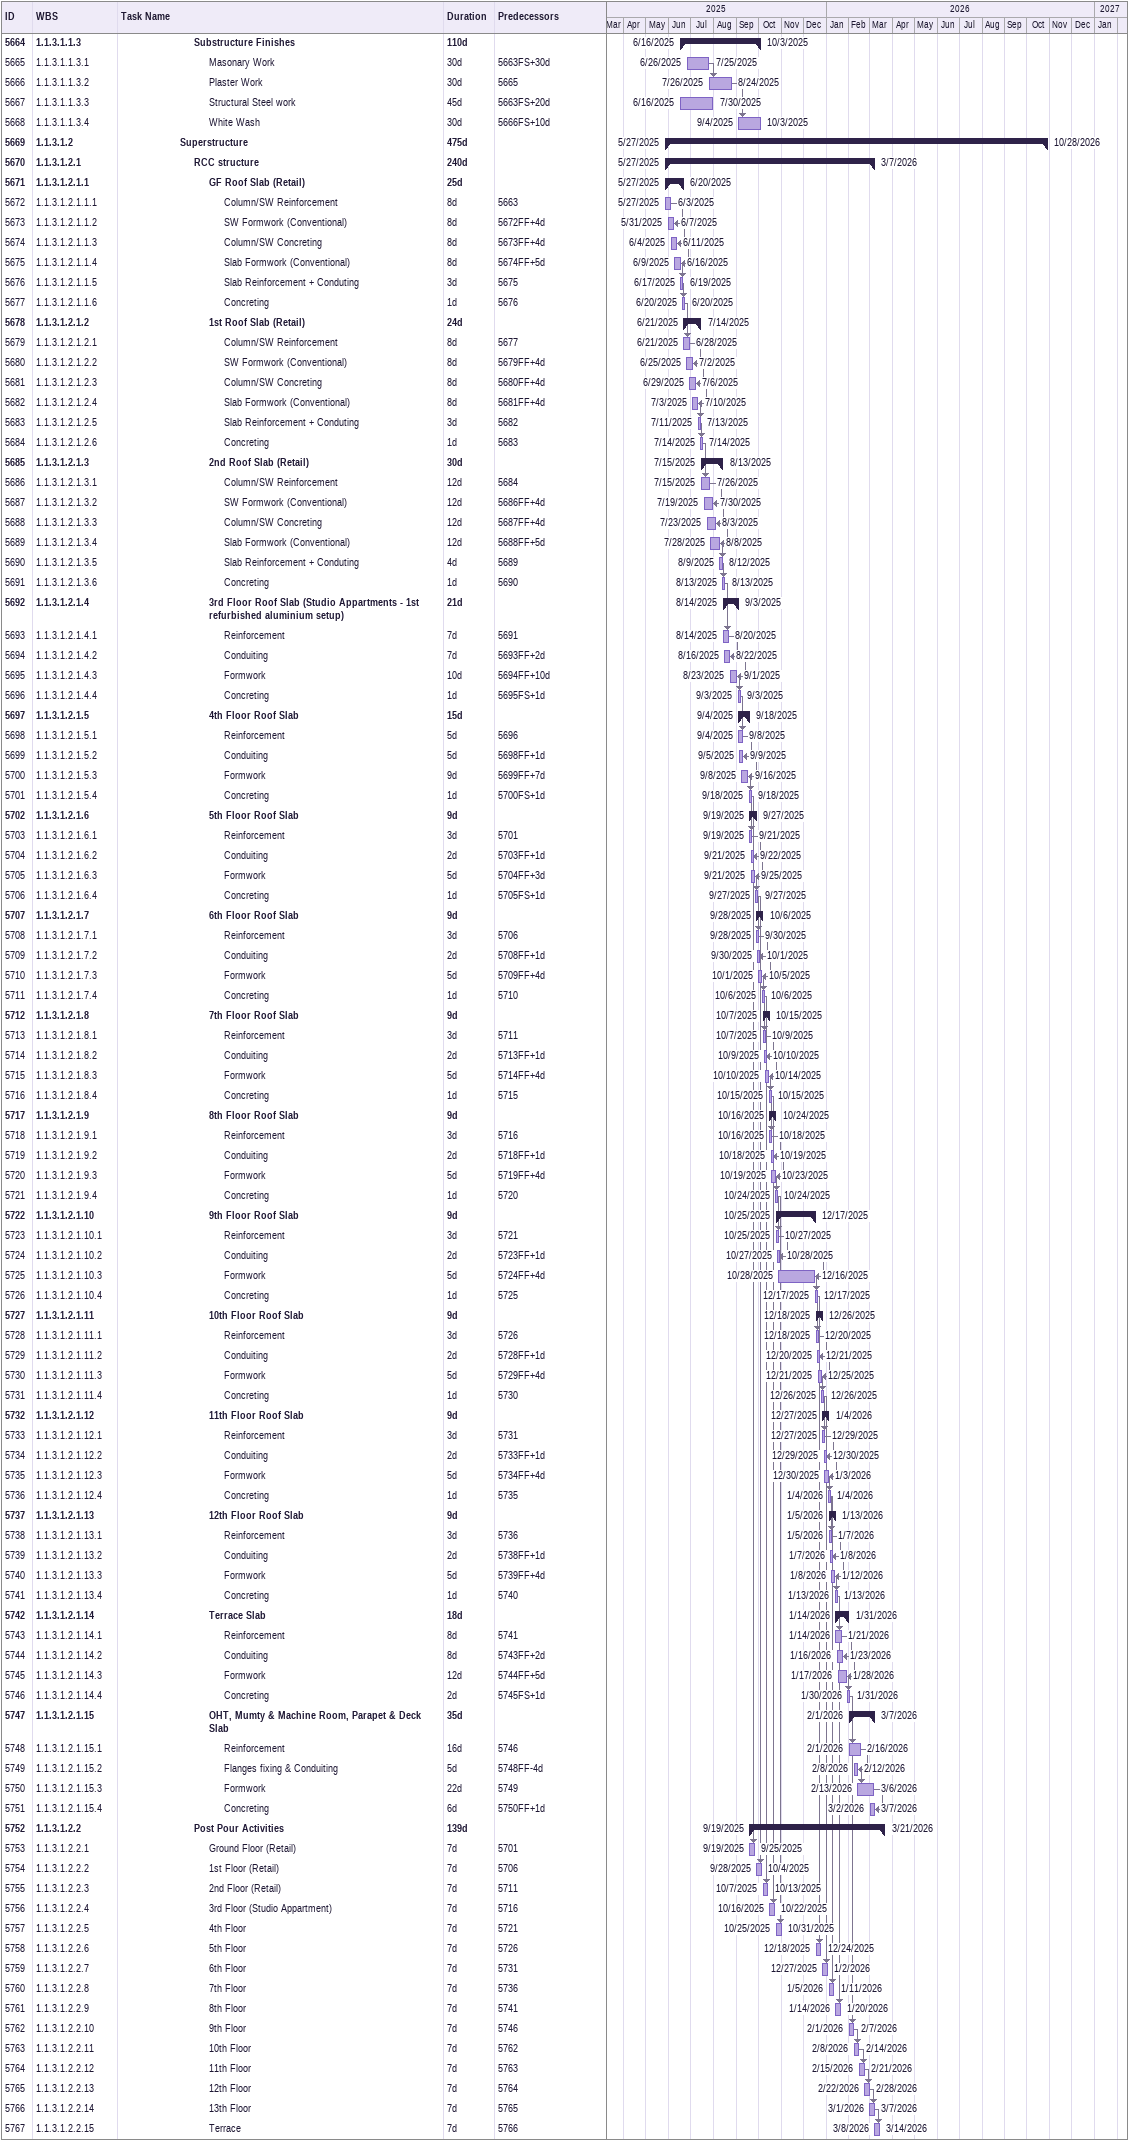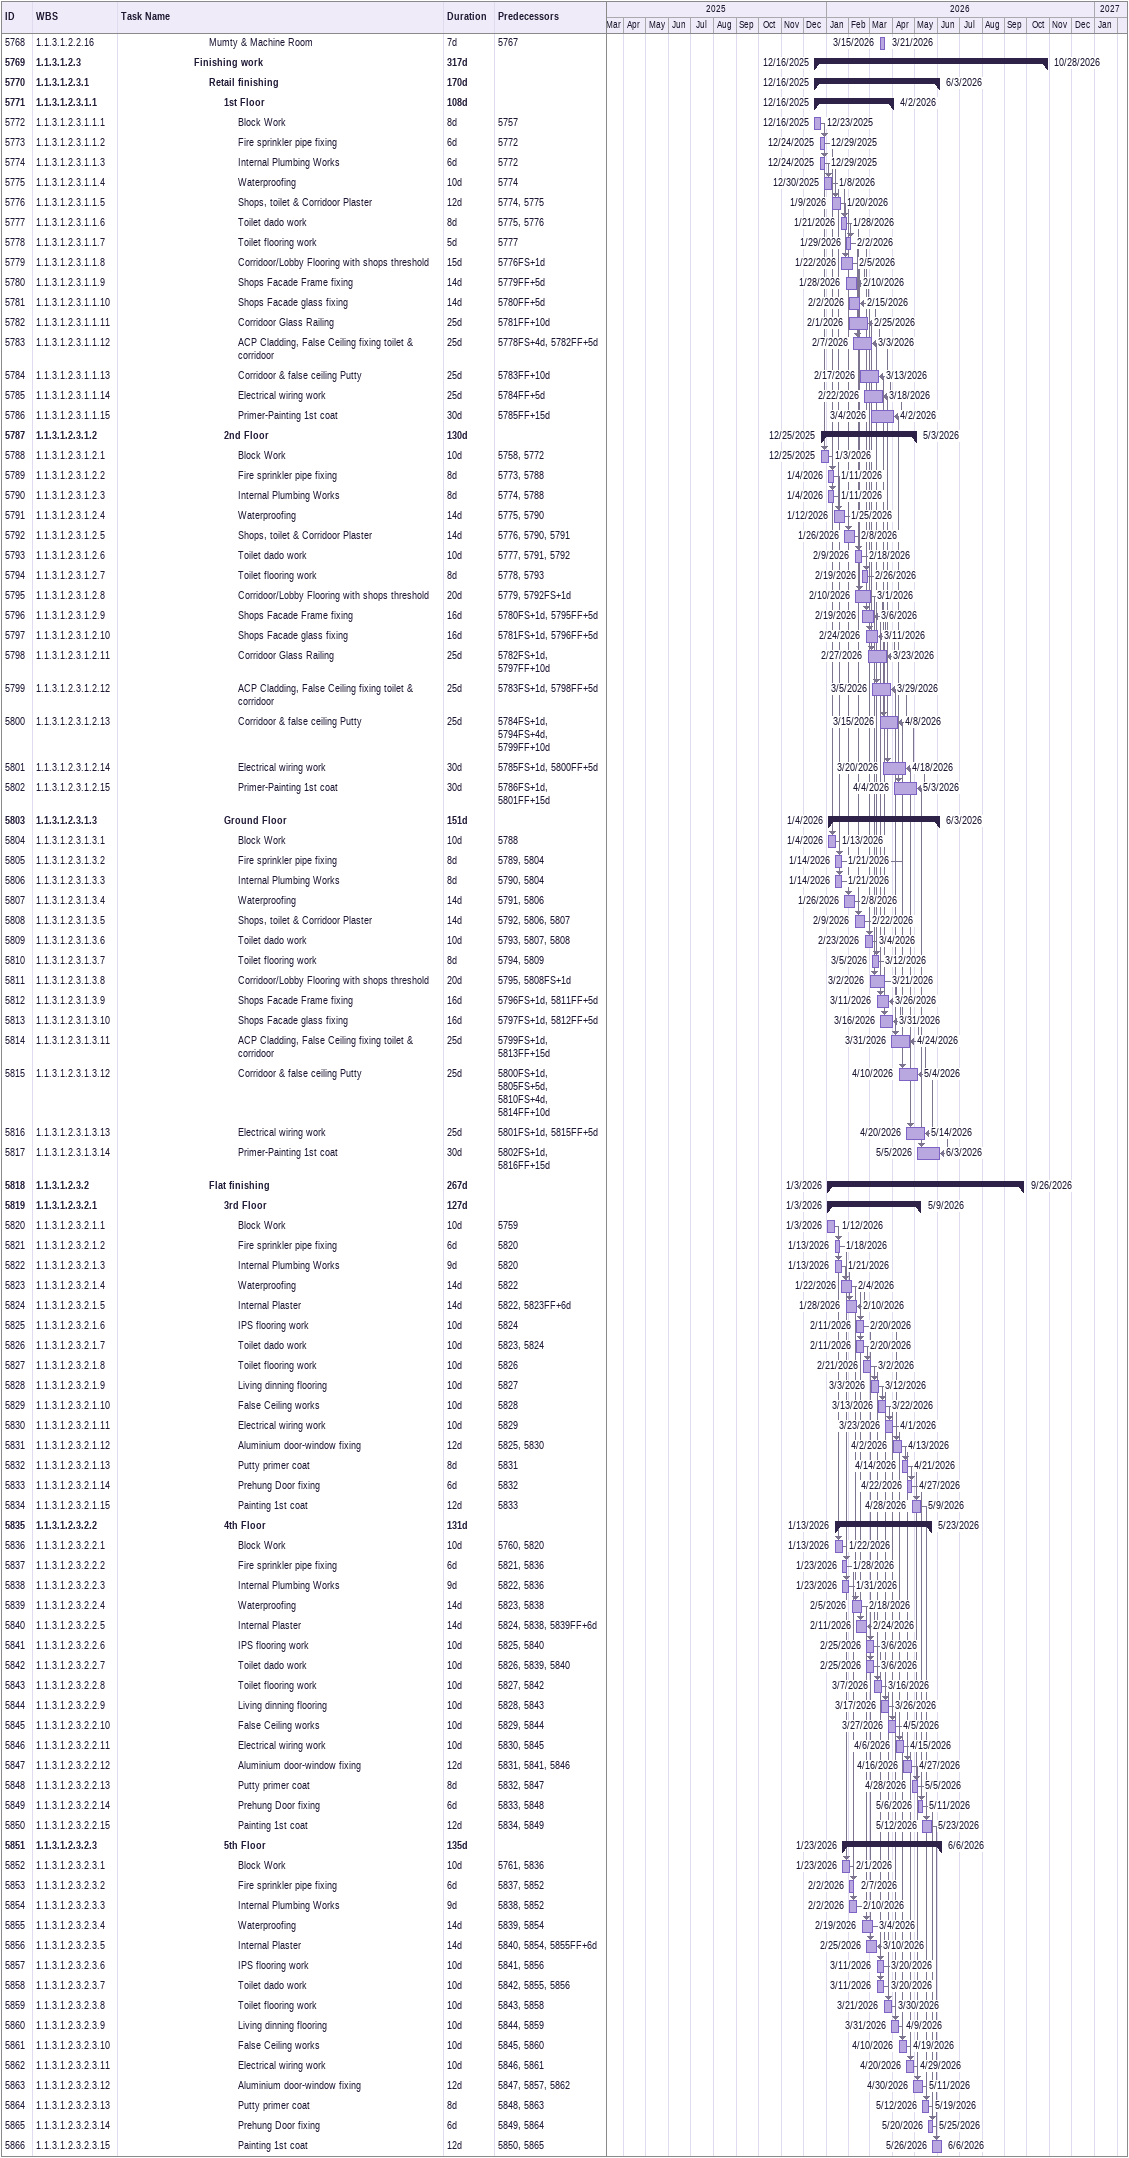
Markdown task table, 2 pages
| ID | WBS | Task | Duration | Start | Finish | Predecessors |
|---|---|---|---|---|---|---|
| 5664 | 1.1.3.1.1.3 | **Substructure Finishes** | 110d | 2025-06-16 | 2025-10-03 |  |
| 5665 | 1.1.3.1.1.3.1 | Masonary Work | 30d | 2025-06-26 | 2025-07-25 | 5663FS+30d |
| 5666 | 1.1.3.1.1.3.2 | Plaster Work | 30d | 2025-07-26 | 2025-08-24 | 5665 |
| 5667 | 1.1.3.1.1.3.3 | Structural Steel work | 45d | 2025-06-16 | 2025-07-30 | 5663FS+20d |
| 5668 | 1.1.3.1.1.3.4 | White Wash | 30d | 2025-09-04 | 2025-10-03 | 5666FS+10d |
| 5669 | 1.1.3.1.2 | **Superstructure** | 475d | 2025-05-27 | 2026-10-28 |  |
| 5670 | 1.1.3.1.2.1 | **RCC structure** | 240d | 2025-05-27 | 2026-03-07 |  |
| 5671 | 1.1.3.1.2.1.1 | **GF Roof Slab (Retail)** | 25d | 2025-05-27 | 2025-06-20 |  |
| 5672 | 1.1.3.1.2.1.1.1 | Column/SW Reinforcement | 8d | 2025-05-27 | 2025-06-03 | 5663 |
| 5673 | 1.1.3.1.2.1.1.2 | SW Formwork (Conventional) | 8d | 2025-05-31 | 2025-06-07 | 5672FF+4d |
| 5674 | 1.1.3.1.2.1.1.3 | Column/SW Concreting | 8d | 2025-06-04 | 2025-06-11 | 5673FF+4d |
| 5675 | 1.1.3.1.2.1.1.4 | Slab Formwork (Conventional) | 8d | 2025-06-09 | 2025-06-16 | 5674FF+5d |
| 5676 | 1.1.3.1.2.1.1.5 | Slab Reinforcement + Conduting | 3d | 2025-06-17 | 2025-06-19 | 5675 |
| 5677 | 1.1.3.1.2.1.1.6 | Concreting | 1d | 2025-06-20 | 2025-06-20 | 5676 |
| 5678 | 1.1.3.1.2.1.2 | **1st Roof Slab (Retail)** | 24d | 2025-06-21 | 2025-07-14 |  |
| 5679 | 1.1.3.1.2.1.2.1 | Column/SW Reinforcement | 8d | 2025-06-21 | 2025-06-28 | 5677 |
| 5680 | 1.1.3.1.2.1.2.2 | SW Formwork (Conventional) | 8d | 2025-06-25 | 2025-07-02 | 5679FF+4d |
| 5681 | 1.1.3.1.2.1.2.3 | Column/SW Concreting | 8d | 2025-06-29 | 2025-07-06 | 5680FF+4d |
| 5682 | 1.1.3.1.2.1.2.4 | Slab Formwork (Conventional) | 8d | 2025-07-03 | 2025-07-10 | 5681FF+4d |
| 5683 | 1.1.3.1.2.1.2.5 | Slab Reinforcement + Conduting | 3d | 2025-07-11 | 2025-07-13 | 5682 |
| 5684 | 1.1.3.1.2.1.2.6 | Concreting | 1d | 2025-07-14 | 2025-07-14 | 5683 |
| 5685 | 1.1.3.1.2.1.3 | **2nd Roof Slab (Retail)** | 30d | 2025-07-15 | 2025-08-13 |  |
| 5686 | 1.1.3.1.2.1.3.1 | Column/SW Reinforcement | 12d | 2025-07-15 | 2025-07-26 | 5684 |
| 5687 | 1.1.3.1.2.1.3.2 | SW Formwork (Conventional) | 12d | 2025-07-19 | 2025-07-30 | 5686FF+4d |
| 5688 | 1.1.3.1.2.1.3.3 | Column/SW Concreting | 12d | 2025-07-23 | 2025-08-03 | 5687FF+4d |
| 5689 | 1.1.3.1.2.1.3.4 | Slab Formwork (Conventional) | 12d | 2025-07-28 | 2025-08-08 | 5688FF+5d |
| 5690 | 1.1.3.1.2.1.3.5 | Slab Reinforcement + Conduting | 4d | 2025-08-09 | 2025-08-12 | 5689 |
| 5691 | 1.1.3.1.2.1.3.6 | Concreting | 1d | 2025-08-13 | 2025-08-13 | 5690 |
| 5692 | 1.1.3.1.2.1.4 | **3rd Floor Roof Slab (Studio Appartments - 1st refurbished aluminium setup)** | 21d | 2025-08-14 | 2025-09-03 |  |
| 5693 | 1.1.3.1.2.1.4.1 | Reinforcement | 7d | 2025-08-14 | 2025-08-20 | 5691 |
| 5694 | 1.1.3.1.2.1.4.2 | Conduiting | 7d | 2025-08-16 | 2025-08-22 | 5693FF+2d |
| 5695 | 1.1.3.1.2.1.4.3 | Formwork | 10d | 2025-08-23 | 2025-09-01 | 5694FF+10d |
| 5696 | 1.1.3.1.2.1.4.4 | Concreting | 1d | 2025-09-03 | 2025-09-03 | 5695FS+1d |
| 5697 | 1.1.3.1.2.1.5 | **4th Floor Roof Slab** | 15d | 2025-09-04 | 2025-09-18 |  |
| 5698 | 1.1.3.1.2.1.5.1 | Reinforcement | 5d | 2025-09-04 | 2025-09-08 | 5696 |
| 5699 | 1.1.3.1.2.1.5.2 | Conduiting | 5d | 2025-09-05 | 2025-09-09 | 5698FF+1d |
| 5700 | 1.1.3.1.2.1.5.3 | Formwork | 9d | 2025-09-08 | 2025-09-16 | 5699FF+7d |
| 5701 | 1.1.3.1.2.1.5.4 | Concreting | 1d | 2025-09-18 | 2025-09-18 | 5700FS+1d |
| 5702 | 1.1.3.1.2.1.6 | **5th Floor Roof Slab** | 9d | 2025-09-19 | 2025-09-27 |  |
| 5703 | 1.1.3.1.2.1.6.1 | Reinforcement | 3d | 2025-09-19 | 2025-09-21 | 5701 |
| 5704 | 1.1.3.1.2.1.6.2 | Conduiting | 2d | 2025-09-21 | 2025-09-22 | 5703FF+1d |
| 5705 | 1.1.3.1.2.1.6.3 | Formwork | 5d | 2025-09-21 | 2025-09-25 | 5704FF+3d |
| 5706 | 1.1.3.1.2.1.6.4 | Concreting | 1d | 2025-09-27 | 2025-09-27 | 5705FS+1d |
| 5707 | 1.1.3.1.2.1.7 | **6th Floor Roof Slab** | 9d | 2025-09-28 | 2025-10-06 |  |
| 5708 | 1.1.3.1.2.1.7.1 | Reinforcement | 3d | 2025-09-28 | 2025-09-30 | 5706 |
| 5709 | 1.1.3.1.2.1.7.2 | Conduiting | 2d | 2025-09-30 | 2025-10-01 | 5708FF+1d |
| 5710 | 1.1.3.1.2.1.7.3 | Formwork | 5d | 2025-10-01 | 2025-10-05 | 5709FF+4d |
| 5711 | 1.1.3.1.2.1.7.4 | Concreting | 1d | 2025-10-06 | 2025-10-06 | 5710 |
| 5712 | 1.1.3.1.2.1.8 | **7th Floor Roof Slab** | 9d | 2025-10-07 | 2025-10-15 |  |
| 5713 | 1.1.3.1.2.1.8.1 | Reinforcement | 3d | 2025-10-07 | 2025-10-09 | 5711 |
| 5714 | 1.1.3.1.2.1.8.2 | Conduiting | 2d | 2025-10-09 | 2025-10-10 | 5713FF+1d |
| 5715 | 1.1.3.1.2.1.8.3 | Formwork | 5d | 2025-10-10 | 2025-10-14 | 5714FF+4d |
| 5716 | 1.1.3.1.2.1.8.4 | Concreting | 1d | 2025-10-15 | 2025-10-15 | 5715 |
| 5717 | 1.1.3.1.2.1.9 | **8th Floor Roof Slab** | 9d | 2025-10-16 | 2025-10-24 |  |
| 5718 | 1.1.3.1.2.1.9.1 | Reinforcement | 3d | 2025-10-16 | 2025-10-18 | 5716 |
| 5719 | 1.1.3.1.2.1.9.2 | Conduiting | 2d | 2025-10-18 | 2025-10-19 | 5718FF+1d |
| 5720 | 1.1.3.1.2.1.9.3 | Formwork | 5d | 2025-10-19 | 2025-10-23 | 5719FF+4d |
| 5721 | 1.1.3.1.2.1.9.4 | Concreting | 1d | 2025-10-24 | 2025-10-24 | 5720 |
| 5722 | 1.1.3.1.2.1.10 | **9th Floor Roof Slab** | 9d | 2025-10-25 | 2025-12-17 |  |
| 5723 | 1.1.3.1.2.1.10.1 | Reinforcement | 3d | 2025-10-25 | 2025-10-27 | 5721 |
| 5724 | 1.1.3.1.2.1.10.2 | Conduiting | 2d | 2025-10-27 | 2025-10-28 | 5723FF+1d |
| 5725 | 1.1.3.1.2.1.10.3 | Formwork | 5d | 2025-10-28 | 2025-12-16 | 5724FF+4d |
| 5726 | 1.1.3.1.2.1.10.4 | Concreting | 1d | 2025-12-17 | 2025-12-17 | 5725 |
| 5727 | 1.1.3.1.2.1.11 | **10th Floor Roof Slab** | 9d | 2025-12-18 | 2025-12-26 |  |
| 5728 | 1.1.3.1.2.1.11.1 | Reinforcement | 3d | 2025-12-18 | 2025-12-20 | 5726 |
| 5729 | 1.1.3.1.2.1.11.2 | Conduiting | 2d | 2025-12-20 | 2025-12-21 | 5728FF+1d |
| 5730 | 1.1.3.1.2.1.11.3 | Formwork | 5d | 2025-12-21 | 2025-12-25 | 5729FF+4d |
| 5731 | 1.1.3.1.2.1.11.4 | Concreting | 1d | 2025-12-26 | 2025-12-26 | 5730 |
| 5732 | 1.1.3.1.2.1.12 | **11th Floor Roof Slab** | 9d | 2025-12-27 | 2026-01-04 |  |
| 5733 | 1.1.3.1.2.1.12.1 | Reinforcement | 3d | 2025-12-27 | 2025-12-29 | 5731 |
| 5734 | 1.1.3.1.2.1.12.2 | Conduiting | 2d | 2025-12-29 | 2025-12-30 | 5733FF+1d |
| 5735 | 1.1.3.1.2.1.12.3 | Formwork | 5d | 2025-12-30 | 2026-01-03 | 5734FF+4d |
| 5736 | 1.1.3.1.2.1.12.4 | Concreting | 1d | 2026-01-04 | 2026-01-04 | 5735 |
| 5737 | 1.1.3.1.2.1.13 | **12th Floor Roof Slab** | 9d | 2026-01-05 | 2026-01-13 |  |
| 5738 | 1.1.3.1.2.1.13.1 | Reinforcement | 3d | 2026-01-05 | 2026-01-07 | 5736 |
| 5739 | 1.1.3.1.2.1.13.2 | Conduiting | 2d | 2026-01-07 | 2026-01-08 | 5738FF+1d |
| 5740 | 1.1.3.1.2.1.13.3 | Formwork | 5d | 2026-01-08 | 2026-01-12 | 5739FF+4d |
| 5741 | 1.1.3.1.2.1.13.4 | Concreting | 1d | 2026-01-13 | 2026-01-13 | 5740 |
| 5742 | 1.1.3.1.2.1.14 | **Terrace Slab** | 18d | 2026-01-14 | 2026-01-31 |  |
| 5743 | 1.1.3.1.2.1.14.1 | Reinforcement | 8d | 2026-01-14 | 2026-01-21 | 5741 |
| 5744 | 1.1.3.1.2.1.14.2 | Conduiting | 8d | 2026-01-16 | 2026-01-23 | 5743FF+2d |
| 5745 | 1.1.3.1.2.1.14.3 | Formwork | 12d | 2026-01-17 | 2026-01-28 | 5744FF+5d |
| 5746 | 1.1.3.1.2.1.14.4 | Concreting | 2d | 2026-01-30 | 2026-01-31 | 5745FS+1d |
| 5747 | 1.1.3.1.2.1.15 | **OHT, Mumty & Machine Room, Parapet & Deck Slab** | 35d | 2026-02-01 | 2026-03-07 |  |
| 5748 | 1.1.3.1.2.1.15.1 | Reinforcement | 16d | 2026-02-01 | 2026-02-16 | 5746 |
| 5749 | 1.1.3.1.2.1.15.2 | Flanges fixing & Conduiting | 5d | 2026-02-08 | 2026-02-12 | 5748FF-4d |
| 5750 | 1.1.3.1.2.1.15.3 | Formwork | 22d | 2026-02-13 | 2026-03-06 | 5749 |
| 5751 | 1.1.3.1.2.1.15.4 | Concreting | 6d | 2026-03-02 | 2026-03-07 | 5750FF+1d |
| 5752 | 1.1.3.1.2.2 | **Post Pour Activities** | 139d | 2025-09-19 | 2026-03-21 |  |
| 5753 | 1.1.3.1.2.2.1 | Ground Floor (Retail) | 7d | 2025-09-19 | 2025-09-25 | 5701 |
| 5754 | 1.1.3.1.2.2.2 | 1st Floor (Retail) | 7d | 2025-09-28 | 2025-10-04 | 5706 |
| 5755 | 1.1.3.1.2.2.3 | 2nd Floor (Retail) | 7d | 2025-10-07 | 2025-10-13 | 5711 |
| 5756 | 1.1.3.1.2.2.4 | 3rd Floor (Studio Appartment) | 7d | 2025-10-16 | 2025-10-22 | 5716 |
| 5757 | 1.1.3.1.2.2.5 | 4th Floor | 7d | 2025-10-25 | 2025-10-31 | 5721 |
| 5758 | 1.1.3.1.2.2.6 | 5th Floor | 7d | 2025-12-18 | 2025-12-24 | 5726 |
| 5759 | 1.1.3.1.2.2.7 | 6th Floor | 7d | 2025-12-27 | 2026-01-02 | 5731 |
| 5760 | 1.1.3.1.2.2.8 | 7th Floor | 7d | 2026-01-05 | 2026-01-11 | 5736 |
| 5761 | 1.1.3.1.2.2.9 | 8th Floor | 7d | 2026-01-14 | 2026-01-20 | 5741 |
| 5762 | 1.1.3.1.2.2.10 | 9th Floor | 7d | 2026-02-01 | 2026-02-07 | 5746 |
| 5763 | 1.1.3.1.2.2.11 | 10th Floor | 7d | 2026-02-08 | 2026-02-14 | 5762 |
| 5764 | 1.1.3.1.2.2.12 | 11th Floor | 7d | 2026-02-15 | 2026-02-21 | 5763 |
| 5765 | 1.1.3.1.2.2.13 | 12th Floor | 7d | 2026-02-22 | 2026-02-28 | 5764 |
| 5766 | 1.1.3.1.2.2.14 | 13th Floor | 7d | 2026-03-01 | 2026-03-07 | 5765 |
| 5767 | 1.1.3.1.2.2.15 | Terrace | 7d | 2026-03-08 | 2026-03-14 | 5766 |
| 5768 | 1.1.3.1.2.2.16 | Mumty & Machine Room | 7d | 2026-03-15 | 2026-03-21 | 5767 |
| 5769 | 1.1.3.1.2.3 | **Finishing work** | 317d | 2025-12-16 | 2026-10-28 |  |
| 5770 | 1.1.3.1.2.3.1 | **Retail finishing** | 170d | 2025-12-16 | 2026-06-03 |  |
| 5771 | 1.1.3.1.2.3.1.1 | **1st Floor** | 108d | 2025-12-16 | 2026-04-02 |  |
| 5772 | 1.1.3.1.2.3.1.1.1 | Block Work | 8d | 2025-12-16 | 2025-12-23 | 5757 |
| 5773 | 1.1.3.1.2.3.1.1.2 | Fire sprinkler pipe fixing | 6d | 2025-12-24 | 2025-12-29 | 5772 |
| 5774 | 1.1.3.1.2.3.1.1.3 | Internal Plumbing Works | 6d | 2025-12-24 | 2025-12-29 | 5772 |
| 5775 | 1.1.3.1.2.3.1.1.4 | Waterproofing | 10d | 2025-12-30 | 2026-01-08 | 5774 |
| 5776 | 1.1.3.1.2.3.1.1.5 | Shops, toilet & Corridoor Plaster | 12d | 2026-01-09 | 2026-01-20 | 5774, 5775 |
| 5777 | 1.1.3.1.2.3.1.1.6 | Toilet dado work | 8d | 2026-01-21 | 2026-01-28 | 5775, 5776 |
| 5778 | 1.1.3.1.2.3.1.1.7 | Toilet flooring work | 5d | 2026-01-29 | 2026-02-02 | 5777 |
| 5779 | 1.1.3.1.2.3.1.1.8 | Corridoor/Lobby Flooring with shops threshold | 15d | 2026-01-22 | 2026-02-05 | 5776FS+1d |
| 5780 | 1.1.3.1.2.3.1.1.9 | Shops Facade Frame fixing | 14d | 2026-01-28 | 2026-02-10 | 5779FF+5d |
| 5781 | 1.1.3.1.2.3.1.1.10 | Shops Facade glass fixing | 14d | 2026-02-02 | 2026-02-15 | 5780FF+5d |
| 5782 | 1.1.3.1.2.3.1.1.11 | Corridoor Glass Railing | 25d | 2026-02-01 | 2026-02-25 | 5781FF+10d |
| 5783 | 1.1.3.1.2.3.1.1.12 | ACP Cladding, False Ceiling fixing toilet & corridoor | 25d | 2026-02-07 | 2026-03-03 | 5778FS+4d, 5782FF+5d |
| 5784 | 1.1.3.1.2.3.1.1.13 | Corridoor & false ceiling Putty | 25d | 2026-02-17 | 2026-03-13 | 5783FF+10d |
| 5785 | 1.1.3.1.2.3.1.1.14 | Electrical wiring work | 25d | 2026-02-22 | 2026-03-18 | 5784FF+5d |
| 5786 | 1.1.3.1.2.3.1.1.15 | Primer-Painting 1st coat | 30d | 2026-03-04 | 2026-04-02 | 5785FF+15d |
| 5787 | 1.1.3.1.2.3.1.2 | **2nd Floor** | 130d | 2025-12-25 | 2026-05-03 |  |
| 5788 | 1.1.3.1.2.3.1.2.1 | Block Work | 10d | 2025-12-25 | 2026-01-03 | 5758, 5772 |
| 5789 | 1.1.3.1.2.3.1.2.2 | Fire sprinkler pipe fixing | 8d | 2026-01-04 | 2026-01-11 | 5773, 5788 |
| 5790 | 1.1.3.1.2.3.1.2.3 | Internal Plumbing Works | 8d | 2026-01-04 | 2026-01-11 | 5774, 5788 |
| 5791 | 1.1.3.1.2.3.1.2.4 | Waterproofing | 14d | 2026-01-12 | 2026-01-25 | 5775, 5790 |
| 5792 | 1.1.3.1.2.3.1.2.5 | Shops, toilet & Corridoor Plaster | 14d | 2026-01-26 | 2026-02-08 | 5776, 5790, 5791 |
| 5793 | 1.1.3.1.2.3.1.2.6 | Toilet dado work | 10d | 2026-02-09 | 2026-02-18 | 5777, 5791, 5792 |
| 5794 | 1.1.3.1.2.3.1.2.7 | Toilet flooring work | 8d | 2026-02-19 | 2026-02-26 | 5778, 5793 |
| 5795 | 1.1.3.1.2.3.1.2.8 | Corridoor/Lobby Flooring with shops threshold | 20d | 2026-02-10 | 2026-03-01 | 5779, 5792FS+1d |
| 5796 | 1.1.3.1.2.3.1.2.9 | Shops Facade Frame fixing | 16d | 2026-02-19 | 2026-03-06 | 5780FS+1d, 5795FF+5d |
| 5797 | 1.1.3.1.2.3.1.2.10 | Shops Facade glass fixing | 16d | 2026-02-24 | 2026-03-11 | 5781FS+1d, 5796FF+5d |
| 5798 | 1.1.3.1.2.3.1.2.11 | Corridoor Glass Railing | 25d | 2026-02-27 | 2026-03-23 | 5782FS+1d, 5797FF+10d |
| 5799 | 1.1.3.1.2.3.1.2.12 | ACP Cladding, False Ceiling fixing toilet & corridoor | 25d | 2026-03-05 | 2026-03-29 | 5783FS+1d, 5798FF+5d |
| 5800 | 1.1.3.1.2.3.1.2.13 | Corridoor & false ceiling Putty | 25d | 2026-03-15 | 2026-04-08 | 5784FS+1d, 5794FS+4d, 5799FF+10d |
| 5801 | 1.1.3.1.2.3.1.2.14 | Electrical wiring work | 30d | 2026-03-20 | 2026-04-18 | 5785FS+1d, 5800FF+5d |
| 5802 | 1.1.3.1.2.3.1.2.15 | Primer-Painting 1st coat | 30d | 2026-04-04 | 2026-05-03 | 5786FS+1d, 5801FF+15d |
| 5803 | 1.1.3.1.2.3.1.3 | **Ground Floor** | 151d | 2026-01-04 | 2026-06-03 |  |
| 5804 | 1.1.3.1.2.3.1.3.1 | Block Work | 10d | 2026-01-04 | 2026-01-13 | 5788 |
| 5805 | 1.1.3.1.2.3.1.3.2 | Fire sprinkler pipe fixing | 8d | 2026-01-14 | 2026-01-21 | 5789, 5804 |
| 5806 | 1.1.3.1.2.3.1.3.3 | Internal Plumbing Works | 8d | 2026-01-14 | 2026-01-21 | 5790, 5804 |
| 5807 | 1.1.3.1.2.3.1.3.4 | Waterproofing | 14d | 2026-01-26 | 2026-02-08 | 5791, 5806 |
| 5808 | 1.1.3.1.2.3.1.3.5 | Shops, toilet & Corridoor Plaster | 14d | 2026-02-09 | 2026-02-22 | 5792, 5806, 5807 |
| 5809 | 1.1.3.1.2.3.1.3.6 | Toilet dado work | 10d | 2026-02-23 | 2026-03-04 | 5793, 5807, 5808 |
| 5810 | 1.1.3.1.2.3.1.3.7 | Toilet flooring work | 8d | 2026-03-05 | 2026-03-12 | 5794, 5809 |
| 5811 | 1.1.3.1.2.3.1.3.8 | Corridoor/Lobby Flooring with shops threshold | 20d | 2026-03-02 | 2026-03-21 | 5795, 5808FS+1d |
| 5812 | 1.1.3.1.2.3.1.3.9 | Shops Facade Frame fixing | 16d | 2026-03-11 | 2026-03-26 | 5796FS+1d, 5811FF+5d |
| 5813 | 1.1.3.1.2.3.1.3.10 | Shops Facade glass fixing | 16d | 2026-03-16 | 2026-03-31 | 5797FS+1d, 5812FF+5d |
| 5814 | 1.1.3.1.2.3.1.3.11 | ACP Cladding, False Ceiling fixing toilet & corridoor | 25d | 2026-03-31 | 2026-04-24 | 5799FS+1d, 5813FF+15d |
| 5815 | 1.1.3.1.2.3.1.3.12 | Corridoor & false ceiling Putty | 25d | 2026-04-10 | 2026-05-04 | 5800FS+1d, 5805FS+5d, 5810FS+4d, 5814FF+10d |
| 5816 | 1.1.3.1.2.3.1.3.13 | Electrical wiring work | 25d | 2026-04-20 | 2026-05-14 | 5801FS+1d, 5815FF+5d |
| 5817 | 1.1.3.1.2.3.1.3.14 | Primer-Painting 1st coat | 30d | 2026-05-05 | 2026-06-03 | 5802FS+1d, 5816FF+15d |
| 5818 | 1.1.3.1.2.3.2 | **Flat finishing** | 267d | 2026-01-03 | 2026-09-26 |  |
| 5819 | 1.1.3.1.2.3.2.1 | **3rd Floor** | 127d | 2026-01-03 | 2026-05-09 |  |
| 5820 | 1.1.3.1.2.3.2.1.1 | Block Work | 10d | 2026-01-03 | 2026-01-12 | 5759 |
| 5821 | 1.1.3.1.2.3.2.1.2 | Fire sprinkler pipe fixing | 6d | 2026-01-13 | 2026-01-18 | 5820 |
| 5822 | 1.1.3.1.2.3.2.1.3 | Internal Plumbing Works | 9d | 2026-01-13 | 2026-01-21 | 5820 |
| 5823 | 1.1.3.1.2.3.2.1.4 | Waterproofing | 14d | 2026-01-22 | 2026-02-04 | 5822 |
| 5824 | 1.1.3.1.2.3.2.1.5 | Internal Plaster | 14d | 2026-01-28 | 2026-02-10 | 5822, 5823FF+6d |
| 5825 | 1.1.3.1.2.3.2.1.6 | IPS flooring work | 10d | 2026-02-11 | 2026-02-20 | 5824 |
| 5826 | 1.1.3.1.2.3.2.1.7 | Toilet dado work | 10d | 2026-02-11 | 2026-02-20 | 5823, 5824 |
| 5827 | 1.1.3.1.2.3.2.1.8 | Toilet flooring work | 10d | 2026-02-21 | 2026-03-02 | 5826 |
| 5828 | 1.1.3.1.2.3.2.1.9 | Living dinning flooring | 10d | 2026-03-03 | 2026-03-12 | 5827 |
| 5829 | 1.1.3.1.2.3.2.1.10 | False Ceiling works | 10d | 2026-03-13 | 2026-03-22 | 5828 |
| 5830 | 1.1.3.1.2.3.2.1.11 | Electrical wiring work | 10d | 2026-03-23 | 2026-04-01 | 5829 |
| 5831 | 1.1.3.1.2.3.2.1.12 | Aluminium door-window fixing | 12d | 2026-04-02 | 2026-04-13 | 5825, 5830 |
| 5832 | 1.1.3.1.2.3.2.1.13 | Putty primer coat | 8d | 2026-04-14 | 2026-04-21 | 5831 |
| 5833 | 1.1.3.1.2.3.2.1.14 | Prehung Door fixing | 6d | 2026-04-22 | 2026-04-27 | 5832 |
| 5834 | 1.1.3.1.2.3.2.1.15 | Painting 1st coat | 12d | 2026-04-28 | 2026-05-09 | 5833 |
| 5835 | 1.1.3.1.2.3.2.2 | **4th Floor** | 131d | 2026-01-13 | 2026-05-23 |  |
| 5836 | 1.1.3.1.2.3.2.2.1 | Block Work | 10d | 2026-01-13 | 2026-01-22 | 5760, 5820 |
| 5837 | 1.1.3.1.2.3.2.2.2 | Fire sprinkler pipe fixing | 6d | 2026-01-23 | 2026-01-28 | 5821, 5836 |
| 5838 | 1.1.3.1.2.3.2.2.3 | Internal Plumbing Works | 9d | 2026-01-23 | 2026-01-31 | 5822, 5836 |
| 5839 | 1.1.3.1.2.3.2.2.4 | Waterproofing | 14d | 2026-02-05 | 2026-02-18 | 5823, 5838 |
| 5840 | 1.1.3.1.2.3.2.2.5 | Internal Plaster | 14d | 2026-02-11 | 2026-02-24 | 5824, 5838, 5839FF+6d |
| 5841 | 1.1.3.1.2.3.2.2.6 | IPS flooring work | 10d | 2026-02-25 | 2026-03-06 | 5825, 5840 |
| 5842 | 1.1.3.1.2.3.2.2.7 | Toilet dado work | 10d | 2026-02-25 | 2026-03-06 | 5826, 5839, 5840 |
| 5843 | 1.1.3.1.2.3.2.2.8 | Toilet flooring work | 10d | 2026-03-07 | 2026-03-16 | 5827, 5842 |
| 5844 | 1.1.3.1.2.3.2.2.9 | Living dinning flooring | 10d | 2026-03-17 | 2026-03-26 | 5828, 5843 |
| 5845 | 1.1.3.1.2.3.2.2.10 | False Ceiling works | 10d | 2026-03-27 | 2026-04-05 | 5829, 5844 |
| 5846 | 1.1.3.1.2.3.2.2.11 | Electrical wiring work | 10d | 2026-04-06 | 2026-04-15 | 5830, 5845 |
| 5847 | 1.1.3.1.2.3.2.2.12 | Aluminium door-window fixing | 12d | 2026-04-16 | 2026-04-27 | 5831, 5841, 5846 |
| 5848 | 1.1.3.1.2.3.2.2.13 | Putty primer coat | 8d | 2026-04-28 | 2026-05-05 | 5832, 5847 |
| 5849 | 1.1.3.1.2.3.2.2.14 | Prehung Door fixing | 6d | 2026-05-06 | 2026-05-11 | 5833, 5848 |
| 5850 | 1.1.3.1.2.3.2.2.15 | Painting 1st coat | 12d | 2026-05-12 | 2026-05-23 | 5834, 5849 |
| 5851 | 1.1.3.1.2.3.2.3 | **5th Floor** | 135d | 2026-01-23 | 2026-06-06 |  |
| 5852 | 1.1.3.1.2.3.2.3.1 | Block Work | 10d | 2026-01-23 | 2026-02-01 | 5761, 5836 |
| 5853 | 1.1.3.1.2.3.2.3.2 | Fire sprinkler pipe fixing | 6d | 2026-02-02 | 2026-02-07 | 5837, 5852 |
| 5854 | 1.1.3.1.2.3.2.3.3 | Internal Plumbing Works | 9d | 2026-02-02 | 2026-02-10 | 5838, 5852 |
| 5855 | 1.1.3.1.2.3.2.3.4 | Waterproofing | 14d | 2026-02-19 | 2026-03-04 | 5839, 5854 |
| 5856 | 1.1.3.1.2.3.2.3.5 | Internal Plaster | 14d | 2026-02-25 | 2026-03-10 | 5840, 5854, 5855FF+6d |
| 5857 | 1.1.3.1.2.3.2.3.6 | IPS flooring work | 10d | 2026-03-11 | 2026-03-20 | 5841, 5856 |
| 5858 | 1.1.3.1.2.3.2.3.7 | Toilet dado work | 10d | 2026-03-11 | 2026-03-20 | 5842, 5855, 5856 |
| 5859 | 1.1.3.1.2.3.2.3.8 | Toilet flooring work | 10d | 2026-03-21 | 2026-03-30 | 5843, 5858 |
| 5860 | 1.1.3.1.2.3.2.3.9 | Living dinning flooring | 10d | 2026-03-31 | 2026-04-09 | 5844, 5859 |
| 5861 | 1.1.3.1.2.3.2.3.10 | False Ceiling works | 10d | 2026-04-10 | 2026-04-19 | 5845, 5860 |
| 5862 | 1.1.3.1.2.3.2.3.11 | Electrical wiring work | 10d | 2026-04-20 | 2026-04-29 | 5846, 5861 |
| 5863 | 1.1.3.1.2.3.2.3.12 | Aluminium door-window fixing | 12d | 2026-04-30 | 2026-05-11 | 5847, 5857, 5862 |
| 5864 | 1.1.3.1.2.3.2.3.13 | Putty primer coat | 8d | 2026-05-12 | 2026-05-19 | 5848, 5863 |
| 5865 | 1.1.3.1.2.3.2.3.14 | Prehung Door fixing | 6d | 2026-05-20 | 2026-05-25 | 5849, 5864 |
| 5866 | 1.1.3.1.2.3.2.3.15 | Painting 1st coat | 12d | 2026-05-26 | 2026-06-06 | 5850, 5865 |
